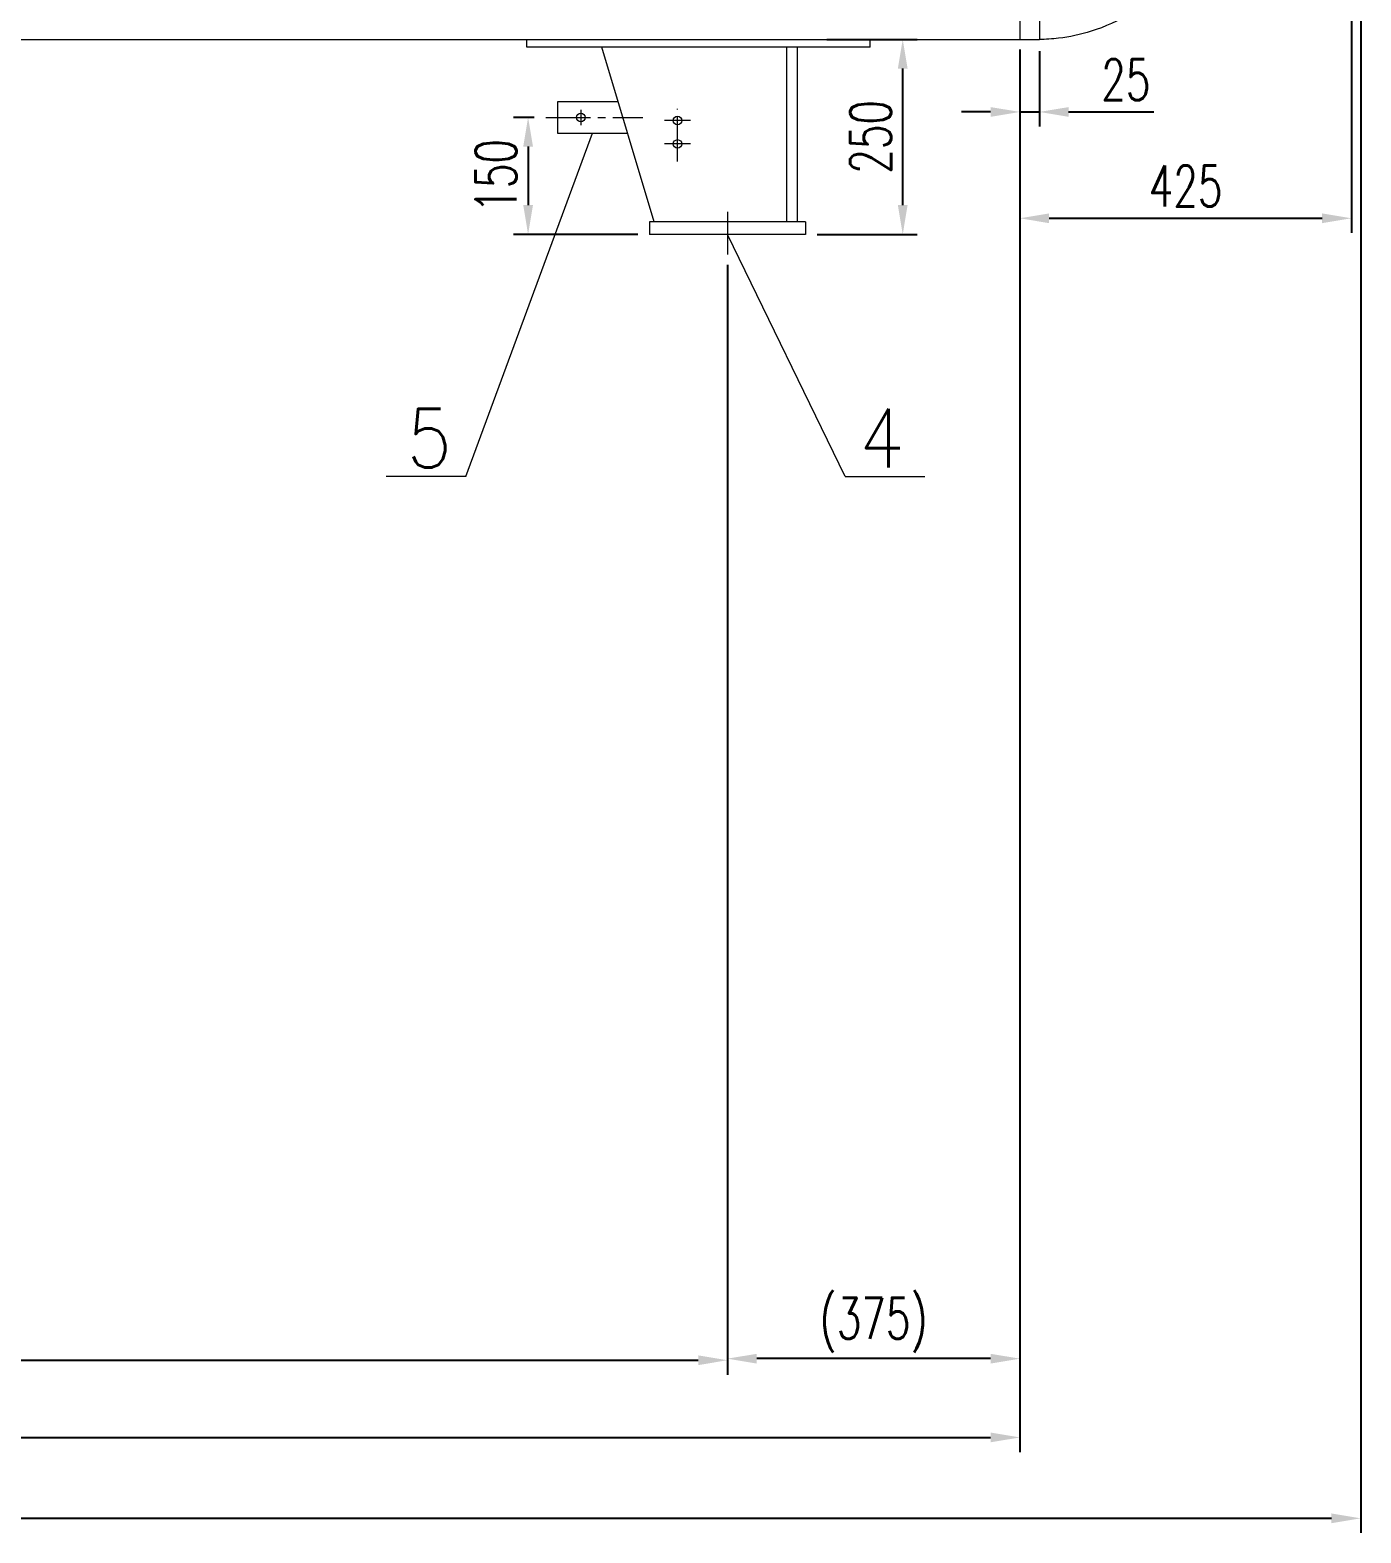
# Model space of a CAD drawing. Header units: millimetres. Extents: x 35105 to 422189, y -71206 to 1224.
# Drawn here: x 406500 to 408206, y -67333 to -65407 of the extents above; entities that cross this region are included whole.
import ezdxf
from ezdxf.enums import TextEntityAlignment as Align

# ---------------------------------------------------------------- set-up
doc = ezdxf.new("R2010")
doc.units = ezdxf.units.MM
doc.linetypes.add('CENTER2', pattern=[28.575, 19.05, -3.175, 3.175, -3.175])
doc.linetypes.add('CENTERX2', pattern=[101.6, 63.5, -12.7, 12.7, -12.7])
doc.layers.get('0').update_dxf_attribs({"lineweight": 18})
doc.layers.get('Defpoints').update_dxf_attribs({"lineweight": 18})
for name, color, linetype, lineweight in [('短点划线', 1, 'CENTER2', 13), ('细实线', 1, 'Continuous', 13), ('长点划线', 1, 'CENTERX2', 13)]:
    doc.layers.add(name, color=color, linetype=linetype, lineweight=lineweight)
doc.styles.add('HZ0', font='TXT.shx', dxfattribs={"width": 0.7, "bigfont": 'gbcbig.shx'})
doc.dimstyles.new('15倍$0', dxfattribs={"dimscale": 15, "dimtxt": 3.5, "dimasz": 2.5, "dimexe": 1.25, "dimexo": 1, "dimgap": 1, "dimtad": 1, "dimdec": 1, "dimdsep": 46, "dimtxsty": 'HZ0', "dimcen": 0, "dimclrd": 1, "dimclre": 1, "dimclrt": 1, "dimadec": 0, "dimazin": 0, "dimtfac": 1, "dimtdec": 1, "dimtmove": 2, "dimatfit": 3, "dimfxl": 1, "dimtfill": 1, "dimarcsym": 0})

# ---------------------------------------------------------------- blocks, each defined once
blk = doc.blocks.new('*D99')
at = {"color": 1, "lineweight": -2, "ltscale": 3, "transparency": 16777216}
for p, q in [((403318.8, -65433.5), (403318.8, -67229.3)), ((407768.8, -65433.5), (407768.8, -67229.3)), ((403356.3, -67210.6), (407731.3, -67210.6))]:
    blk.add_line(p, q, dxfattribs=at)
at = {"color": 1, "ltscale": 3, "transparency": 16777216}
for points in [[(403356.3, -67204.3), (403356.3, -67216.8), (403318.8, -67210.6)], [(407731.3, -67204.3), (407731.3, -67216.8), (407768.8, -67210.6)]]:
    blk.add_solid(points, dxfattribs=at)
at = {"layer": 'Defpoints', "color": 0, "ltscale": 3, "transparency": 16777216}
for p in [(403318.8, -65418.5), (407768.8, -65418.5), (407768.8, -67210.6)]:
    blk.add_point(p, dxfattribs=at)
at = {"color": 1, "ltscale": 3, "transparency": 16777216, "insert": (405543.8, -67169.3), "char_height": 52.5, "attachment_point": 5, "style": 'HZ0', "bg_fill": 3, "box_fill_scale": 1.1, "bg_fill_color": 256, "bg_fill_true_color": 13158600, "bg_fill_transparency": 3222}
blk.add_mtext('4450', dxfattribs=at)
blk = doc.blocks.new('*D123')
at = {"color": 1, "lineweight": -2, "ltscale": 3, "transparency": 16777216}
for p, q in [((403693.8, -65709.3), (403693.8, -67130.4)), ((407393.8, -65709.3), (407393.8, -67130.4)), ((403731.3, -67111.6), (407356.3, -67111.6))]:
    blk.add_line(p, q, dxfattribs=at)
at = {"color": 1, "ltscale": 3, "transparency": 16777216}
for points in [[(403731.3, -67105.4), (403731.3, -67117.9), (403693.8, -67111.6)], [(407356.3, -67105.4), (407356.3, -67117.9), (407393.8, -67111.6)]]:
    blk.add_solid(points, dxfattribs=at)
at = {"layer": 'Defpoints', "color": 0, "ltscale": 3, "transparency": 16777216}
for p in [(403693.8, -65694.3), (407393.8, -65694.3), (407393.8, -67111.6)]:
    blk.add_point(p, dxfattribs=at)
at = {"color": 1, "ltscale": 3, "transparency": 16777216, "insert": (405543.8, -67070.4), "char_height": 52.5, "attachment_point": 5, "style": 'HZ0', "bg_fill": 3, "box_fill_scale": 1.1, "bg_fill_color": 256, "bg_fill_true_color": 13158600, "bg_fill_transparency": 3547}
blk.add_mtext('3700', dxfattribs=at)
blk = doc.blocks.new('*D127')
at = {"color": 1, "lineweight": -2, "ltscale": 3, "transparency": 16777216}
for p, q in [((407768.8, -65431.5), (407768.8, -67128.4)), ((407393.8, -65707.3), (407393.8, -67128.4)), ((407731.3, -67109.6), (407431.3, -67109.6))]:
    blk.add_line(p, q, dxfattribs=at)
at = {"color": 1, "ltscale": 3, "transparency": 16777216}
for points in [[(407431.3, -67103.4), (407431.3, -67115.9), (407393.8, -67109.6)], [(407731.3, -67103.4), (407731.3, -67115.9), (407768.8, -67109.6)]]:
    blk.add_solid(points, dxfattribs=at)
at = {"layer": 'Defpoints', "color": 0, "ltscale": 3, "transparency": 16777216}
for p in [(407768.8, -65416.5), (407393.8, -65692.3), (407393.8, -67109.6)]:
    blk.add_point(p, dxfattribs=at)
at = {"color": 1, "ltscale": 3, "transparency": 16777216, "insert": (407581.3, -67066.6), "char_height": 52.5, "attachment_point": 5, "style": 'HZ0', "bg_fill": 3, "box_fill_scale": 1.1, "bg_fill_color": 256, "bg_fill_true_color": 13158600, "bg_fill_transparency": 3467}
blk.add_mtext('(375)', dxfattribs=at)
blk = doc.blocks.new('*D129')
at = {"color": 1, "lineweight": -2, "ltscale": 3, "transparency": 16777216}
for p, q in [((407146.1, -65518.5), (407119.5, -65518.5)), ((407138.2, -65556), (407138.2, -65631)), ((407278.8, -65668.5), (407119.5, -65668.5))]:
    blk.add_line(p, q, dxfattribs=at)
at = {"color": 1, "ltscale": 3, "transparency": 16777216}
for points in [[(407132, -65556), (407144.5, -65556), (407138.2, -65518.5)], [(407132, -65631), (407144.5, -65631), (407138.2, -65668.5)]]:
    blk.add_solid(points, dxfattribs=at)
at = {"layer": 'Defpoints', "color": 0, "ltscale": 3, "transparency": 16777216}
for p in [(407161.1, -65518.5), (407138.2, -65668.5), (407293.8, -65668.5)]:
    blk.add_point(p, dxfattribs=at)
at = {"color": 1, "ltscale": 3, "transparency": 16777216, "insert": (407097, -65593.5), "char_height": 52.5, "attachment_point": 5, "rotation": 90, "style": 'HZ0', "bg_fill": 3, "box_fill_scale": 1.1, "bg_fill_color": 256, "bg_fill_true_color": 13158600, "bg_fill_transparency": 3492}
blk.add_mtext('150', dxfattribs=at)
blk = doc.blocks.new('*D131')
at = {"color": 1, "lineweight": -2, "ltscale": 3, "transparency": 16777216}
for p, q in [((407521.3, -65418.5), (407637.3, -65418.5)), ((407618.6, -65631), (407618.6, -65456)), ((407508.8, -65668.5), (407637.3, -65668.5))]:
    blk.add_line(p, q, dxfattribs=at)
at = {"color": 1, "ltscale": 3, "transparency": 16777216}
for points in [[(407612.3, -65456), (407624.8, -65456), (407618.6, -65418.5)], [(407612.3, -65631), (407624.8, -65631), (407618.6, -65668.5)]]:
    blk.add_solid(points, dxfattribs=at)
at = {"layer": 'Defpoints', "color": 0, "ltscale": 3, "transparency": 16777216}
for p in [(407506.3, -65418.5), (407618.6, -65418.5), (407493.8, -65668.5)]:
    blk.add_point(p, dxfattribs=at)
at = {"color": 1, "ltscale": 3, "transparency": 16777216, "insert": (407577.3, -65543.5), "char_height": 52.5, "attachment_point": 5, "rotation": 90, "style": 'HZ0', "bg_fill": 3, "box_fill_scale": 1.1, "bg_fill_color": 256, "bg_fill_true_color": 13158600, "bg_fill_transparency": 3492}
blk.add_mtext('250', dxfattribs=at)
blk = doc.blocks.new('*D208')
at = {"color": 1, "linetype": 'Continuous', "lineweight": -2, "ltscale": 3, "transparency": 16777216}
for p, q in [((407768.8, -65433.5), (407768.8, -65530.3)), ((407793.8, -65433.5), (407793.8, -65530.3)), ((407731.3, -65511.5), (407693.8, -65511.5)), ((407768.8, -65511.5), (407793.8, -65511.5)), ((407831.3, -65511.5), (407940.4, -65511.5))]:
    blk.add_line(p, q, dxfattribs=at)
at = {"color": 1, "ltscale": 3, "transparency": 16777216}
for points in [[(407731.3, -65505.3), (407731.3, -65517.8), (407768.8, -65511.5)], [(407831.3, -65505.3), (407831.3, -65517.8), (407793.8, -65511.5)]]:
    blk.add_solid(points, dxfattribs=at)
at = {"layer": 'Defpoints', "color": 0, "ltscale": 3, "transparency": 16777216}
for p in [(407768.8, -65418.5), (407793.8, -65418.5), (407793.8, -65511.5)]:
    blk.add_point(p, dxfattribs=at)
at = {"color": 1, "ltscale": 3, "transparency": 16777216, "insert": (407904.6, -65470.3), "char_height": 52.5, "attachment_point": 5, "style": 'HZ0', "bg_fill": 3, "box_fill_scale": 1.1, "bg_fill_color": 256, "bg_fill_true_color": 13158600, "bg_fill_transparency": 3667}
blk.add_mtext('25', dxfattribs=at)
blk = doc.blocks.new('*D209')
at = {"color": 1, "linetype": 'Continuous', "lineweight": -2, "ltscale": 3, "transparency": 16777216}
for p, q in [((408193.8, -64621.5), (408193.8, -65666.6)), ((407768.8, -65431.5), (407768.8, -65666.6)), ((407806.3, -65647.8), (408156.3, -65647.8))]:
    blk.add_line(p, q, dxfattribs=at)
at = {"color": 1, "ltscale": 3, "transparency": 16777216}
for points in [[(407806.3, -65641.6), (407806.3, -65654.1), (407768.8, -65647.8)], [(408156.3, -65641.6), (408156.3, -65654.1), (408193.8, -65647.8)]]:
    blk.add_solid(points, dxfattribs=at)
at = {"layer": 'Defpoints', "color": 0, "ltscale": 3, "transparency": 16777216}
for p in [(408193.8, -64606.5), (407768.8, -65416.5), (408193.8, -65647.8)]:
    blk.add_point(p, dxfattribs=at)
at = {"color": 1, "ltscale": 3, "transparency": 16777216, "insert": (407981.3, -65606.6), "char_height": 52.5, "attachment_point": 5, "style": 'HZ0', "bg_fill": 3, "box_fill_scale": 1.1, "bg_fill_color": 256, "bg_fill_true_color": 13158600, "bg_fill_transparency": 3842}
blk.add_mtext('425', dxfattribs=at)
blk = doc.blocks.new('*D211')
at = {"color": 1, "linetype": 'Continuous', "lineweight": -2, "ltscale": 3, "transparency": 16777216}
for p, q in [((402881.8, -64621.6), (402881.8, -67333)), ((408205.8, -64621.5), (408205.8, -67333)), ((408168.3, -67314.3), (402919.3, -67314.3))]:
    blk.add_line(p, q, dxfattribs=at)
at = {"color": 1, "ltscale": 3, "transparency": 16777216}
for points in [[(402919.3, -67308), (402919.3, -67320.5), (402881.8, -67314.3)], [(408168.3, -67308), (408168.3, -67320.5), (408205.8, -67314.3)]]:
    blk.add_solid(points, dxfattribs=at)
at = {"layer": 'Defpoints', "color": 0, "ltscale": 3, "transparency": 16777216}
for p in [(402881.8, -64606.6), (408205.8, -64606.5), (402881.8, -67314.3)]:
    blk.add_point(p, dxfattribs=at)
at = {"color": 1, "ltscale": 3, "transparency": 16777216, "insert": (405543.8, -67273), "char_height": 52.5, "attachment_point": 5, "style": 'HZ0', "bg_fill": 3, "box_fill_scale": 1.1, "bg_fill_color": 256, "bg_fill_true_color": 13158600, "bg_fill_transparency": 3922}
blk.add_mtext('～5324', dxfattribs=at)

msp = doc.modelspace()

# ---------------------------------------------------------------- linework, layer by layer
at = {"ltscale": 3}
for p, q in [((407768.77, -63794.55), (407768.77, -65418.55)), ((405553.77, -65418.55), (407793.77, -65418.55)), ((407136.77, -65428.55), (407136.77, -65418.55)), ((407576.77, -65428.55), (407576.77, -65418.55)), ((407576.77, -65428.55), (407136.77, -65428.55)), ((407299.77, -65652.55), (407232.77, -65428.55)), ((407469.77, -65652.55), (407469.77, -65428.55)), ((407483.77, -65652.55), (407483.77, -65428.55)), ((407253.71, -65498.55), (407175.87, -65498.55)), ((407175.87, -65498.55), (407175.87, -65538.55)), ((407175.87, -65538.55), (407265.67, -65538.55)), ((407493.77, -65652.55), (407293.77, -65652.55)), ((407293.77, -65652.55), (407293.77, -65668.55)), ((407493.77, -65652.55), (407493.77, -65668.55)), ((407493.77, -65668.55), (407293.77, -65668.55))]:
    msp.add_line(p, q, dxfattribs=at)
for centre in [(407205.87, -65518.55), (407329.77, -65522.55), (407329.77, -65552.55)]:
    msp.add_circle(centre, 5.5, dxfattribs=at)
msp.add_open_spline([(407793.77, -63794.55), (407804.85, -63794.55), (407815.92, -63795.42), (407837.97, -63798.88), (407848.95, -63801.47), (407870.7, -63808.35), (407881.48, -63812.63), (407909.1, -63825.86), (407925.74, -63836.08), (407958.08, -63860.43), (407973.79, -63874.56), (408004.1, -63906.5), (408018.7, -63924.31), (408046.59, -63963.29), (408059.89, -63984.47), (408085.02, -64029.89), (408096.86, -64054.13), (408118.89, -64105.29), (408129.09, -64132.22), (408147.72, -64188.34), (408156.15, -64217.55), (408171.12, -64277.79), (408177.66, -64308.83), (408188.74, -64372.26), (408193.29, -64404.66), (408200.33, -64470.33), (408202.83, -64503.59), (408205.72, -64570.48), (408206.12, -64604.1), (408204.83, -64671.18), (408203.13, -64704.65), (408197.67, -64770.9), (408193.9, -64803.69), (408184.34, -64868.09), (408178.55, -64899.71), (408165.05, -64961.29), (408157.33, -64991.24), (408140.07, -65049.05), (408130.53, -65076.89), (408109.76, -65130.05), (408098.54, -65155.36), (408074.55, -65203.06), (408061.79, -65225.45), (408034.91, -65266.97), (408020.79, -65286.1), (407991.36, -65320.8), (407976.06, -65336.38), (407944.44, -65363.69), (407928.14, -65375.43), (407894.74, -65394.84), (407877.66, -65402.51), (407846.48, -65412.44), (407832.48, -65415.48), (407810.22, -65418.07), (407802, -65418.55), (407793.77, -65418.55)], degree=3, knots=[0, 0, 0, 0, 0.0783611, 0.0783611, 0.1567223, 0.1567223, 0.2350834, 0.2350834, 0.3600198, 0.3600198, 0.4849562, 0.4849562, 0.6098925, 0.6098925, 0.7348289, 0.7348289, 0.8597653, 0.8597653, 0.9847017, 0.9847017, 1.109638, 1.109638, 1.2345744, 1.2345744, 1.3595108, 1.3595108, 1.4844472, 1.4844472, 1.6093836, 1.6093836, 1.7343199, 1.7343199, 1.8592563, 1.8592563, 1.9841927, 1.9841927, 2.1091291, 2.1091291, 2.2340655, 2.2340655, 2.3590018, 2.3590018, 2.4839382, 2.4839382, 2.6088746, 2.6088746, 2.733811, 2.733811, 2.8587473, 2.8587473, 2.9836837, 2.9836837, 3.0834002, 3.0834002, 3.1415927, 3.1415927, 3.1415927, 3.1415927], dxfattribs=at)
at = {"layer": '短点划线', "ltscale": 3}
for p, q in [((407161.06, -65518.55), (407285.12, -65518.55)), ((407205.87, -65508.62), (407205.87, -65528.48)), ((407329.77, -65574.93), (407329.77, -65507.7)), ((407346.64, -65522.55), (407312.91, -65522.55)), ((407346.64, -65552.55), (407312.91, -65552.55)), ((407393.77, -65639.61), (407393.77, -65694.29))]:
    msp.add_line(p, q, dxfattribs=at)
at = {"layer": '长点划线', "ltscale": 3}
msp.add_line((407793.77, -63794.55), (407793.77, -65418.55), dxfattribs=at)

# ---------------------------------------------------------------- next in the draw order: dimensions: what is measured, and where the dimension line sits
at = {"ltscale": 3}
dim = msp.add_linear_dim(base=(407768.77, -67210.59), p1=(403318.77, -65418.55), p2=(407768.77, -65418.55), dimstyle='15倍$0', dxfattribs=at)
dim.commit()
dim.dimension.update_dxf_attribs({"geometry": '*D99', "text_midpoint": (405543.77, -67169.34)})

# ---------------------------------------------------------------- next in the draw order: dimensions: what is measured, and where the dimension line sits
dim = msp.add_linear_dim(base=(407138.21, -65668.55), p1=(407161.06, -65518.55), p2=(407293.77, -65668.55), angle=90, dimstyle='15倍$0', override={"dimtmove": 0}, dxfattribs=at)
dim.commit()
dim.dimension.update_dxf_attribs({"geometry": '*D129', "text_midpoint": (407096.96, -65593.55)})
dim = msp.add_linear_dim(base=(407393.77, -67111.61), p1=(403693.77, -65694.29), p2=(407393.77, -65694.29), dimstyle='15倍$0', override={"dimtmove": 0}, dxfattribs=at)
dim.commit()
dim.dimension.update_dxf_attribs({"geometry": '*D123', "text_midpoint": (405543.77, -67070.36)})

# ---------------------------------------------------------------- next in the draw order: linework, layer by layer
at = {"layer": '细实线', "color": 6}
for q in [(407220.77, -65538.55), (406956.35, -65979)]:
    msp.add_line((407058.39, -65979), q, dxfattribs=at)

# ---------------------------------------------------------------- next in the draw order: texts
at = {"layer": '细实线', "color": 6, "style": 'HZ0', "width": 0.9}
msp.add_text('5', height=75, dxfattribs=at).set_placement((407011.6, -65967.29), align=Align.CENTER)

# ---------------------------------------------------------------- next in the draw order: dimensions: what is measured, and where the dimension line sits
at = {"ltscale": 3}
dim = msp.add_linear_dim(base=(407393.77, -67109.61), p1=(407768.77, -65416.55), p2=(407393.77, -65692.29), angle=180, text='(<>)', dimstyle='15倍$0', dxfattribs=at)
dim.commit()
dim.dimension.update_dxf_attribs({"geometry": '*D127', "text_midpoint": (407581.27, -67066.61)})

# ---------------------------------------------------------------- next in the draw order: linework, layer by layer
at = {"layer": '细实线', "color": 6}
msp.add_line((407544.73, -65979), (407646.78, -65979), dxfattribs=at)

# ---------------------------------------------------------------- next in the draw order: texts
at = {"layer": '细实线', "color": 6, "style": 'HZ0', "width": 0.9}
msp.add_text('4', height=75, dxfattribs=at).set_placement((407591.53, -65967.29), align=Align.CENTER)

# ---------------------------------------------------------------- next in the draw order: dimensions: what is measured, and where the dimension line sits
at = {"ltscale": 3}
for base, p1, p2, angle, override, picture, middle in [((407618.59, -65418.55), (407493.77, -65668.55), (407506.28, -65418.55), 90, {"dimtmove": 0}, '*D131', (407577.34, -65543.55)), ((407793.77, -65511.52), (407768.77, -65418.55), (407793.77, -65418.55), 180, {"dimtmove": 0, "dimfxl": 2, "dimarcsym": 1}, '*D208', (407904.6, -65470.27))]:
    dim = msp.add_linear_dim(base=base, p1=p1, p2=p2, angle=angle, dimstyle='15倍$0', override=override, dxfattribs=at)
    dim.commit()
    dim.dimension.update_dxf_attribs({"geometry": picture, "text_midpoint": middle})

# ---------------------------------------------------------------- next in the draw order: linework, layer by layer
at = {"layer": '细实线', "color": 6}
msp.add_line((407544.73, -65979), (407393.77, -65668.55), dxfattribs=at)

# ---------------------------------------------------------------- next in the draw order: dimensions: what is measured, and where the dimension line sits
at = {"ltscale": 3}
dim = msp.add_linear_dim(base=(408193.77, -65647.8), p1=(407768.77, -65416.55), p2=(408193.77, -64606.55), angle=180, dimstyle='15倍$0', override={"dimtmove": 0, "dimfxl": 2, "dimarcsym": 1}, dxfattribs=at)
dim.commit()
dim.dimension.update_dxf_attribs({"geometry": '*D209', "text_midpoint": (407981.27, -65606.55)})

# ---------------------------------------------------------------- next in the draw order: dimensions: what is measured, and where the dimension line sits
dim = msp.add_linear_dim(base=(402881.77, -67314.26), p1=(408205.77, -64606.55), p2=(402881.77, -64606.56), text='～<>', dimstyle='15倍$0', override={"dimtmove": 0, "dimfxl": 2, "dimarcsym": 1}, dxfattribs=at)
dim.commit()
dim.dimension.update_dxf_attribs({"geometry": '*D211', "text_midpoint": (405543.77, -67273.01)})

doc.saveas('drawing.dxf')
